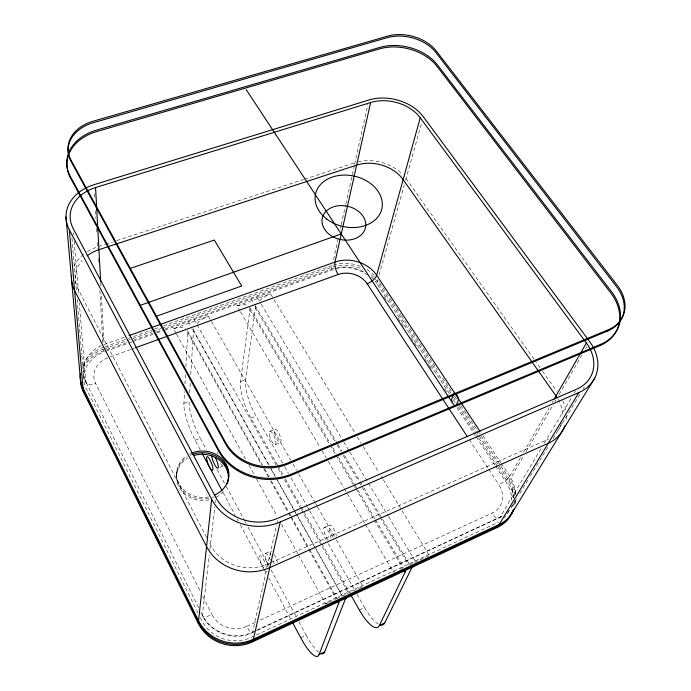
<?xml version="1.0" encoding="UTF-8"?>
<svg xmlns="http://www.w3.org/2000/svg" width="691" height="691" viewBox="0 0 691 691"><rect width="100%" height="100%" fill="white"/><g stroke="black" fill="none" stroke-linecap="round" stroke-linejoin="round"><path stroke-width="0.52" stroke-dasharray="3.46 2.59" d="M176.68 475.166L176.922 470.485M200.209 449.746L195.13 440.253A29.039 6.97 68.5 0 1 183.884 403.406L184.532 391.581M184.938 384.058L185.456 374.384M185.87 366.852L187.727 332.449A15.928 7.972 -28.2 0 0 187.581 330.92M189.645 392.79L190.241 383.108M190.768 374.496L193.48 330.367A15.729 7.817 -29.3 0 1 193.817 328.666M176.516 476.013L176.844 472.083M255.359 630.831L252.578 632.118A37.124 35.068 7.4 0 1 202.368 615.189L209.243 555.253M209.9 549.578L214.841 506.52M215.29 502.53L215.523 500.534M277.402 464.896L250.98 418.098A28.53 8.249 68.5 0 1 240.52 381.665L249.866 309.922A15.582 7.687 -30.2 0 0 249.65 307.642M282.576 463.03L255.964 416.12A28.486 8.361 68.5 0 1 245.564 379.722L255.394 307.918A15.418 7.523 -31.2 0 1 255.851 306.199M165.374 328.769L331.447 269.153L332.267 265.43A34.144 27.269 13.7 0 1 360.892 266.476M333.554 259.609L338.184 238.68M340.447 228.427L341.078 225.577M341.285 224.627L345.578 205.21M345.802 204.216L354.423 165.184M354.647 164.199L367.923 104.099M266.285 570.921L252.578 632.118A11.367 2.444 66.4 0 1 246.739 626.314A25.774 24.392 7.2 0 1 211.999 614.601A11.341 3.386 -28 0 1 202.368 615.189M267.218 566.732L276.59 524.901M276.806 523.942L277.67 520.073M449.383 393.663L376.716 283.509L377.744 279.838L385.336 291.317M379.083 275.061L404.287 184.938M405.643 180.075L421.657 122.825M520.478 457.667L509.777 476.289A10.253 2.824 -32.4 0 1 498.816 484.667A24.133 20.523 28.5 0 1 491.862 513.154L259.436 620.458M523.648 452.156L549.241 407.63M552.195 402.49L553.18 400.78M513.871 498.099A37.746 32.157 28.6 0 0 508.127 482.698L523.571 455.982M526.032 451.715L552.377 406.144M554.942 401.704L555.961 399.934M559.114 394.475L583.135 352.92M585.666 348.54L586.668 346.813M540.958 448.727L499.982 517.248L256.292 630.399M544.232 443.242L571.82 397.109M574.428 392.747L575.473 391.002M511.504 507.116L517.023 498.004M519.787 493.443L528.071 479.779M530.282 476.134L547.954 446.982M552.981 438.69L580.95 392.618M583.187 388.929L584.301 387.081M507.09 512.515L509.137 510.399A34.74 29.471 28.4 0 0 513.327 503.584M501.873 516.341L254.841 631.505M300.697 637.715L306.122 635.15A32.062 8.266 65.6 0 0 318.81 652.287M359.32 609.972L364.537 607.501A31.441 9.717 65.1 0 0 377.951 623.861M298.27 554.528L325.504 603.856L335.671 599.123M336.595 598.691L346.562 594.044M347.452 593.629L361.972 586.858M400.02 569.125L402.836 567.812M409.322 564.789L413.589 562.802M414.445 562.405L428.334 555.927M253.865 631.954C234.724 642.518 208.561 632.809 200.96 612.364M246.739 626.314L255.532 622.254M269.732 563.156L267.832 563.994A42.332 38.618 8.9 0 1 210.435 544.862L208.501 541.122M270.673 562.733L546.063 440.184A39.206 31.751 26.3 0 0 548.827 438.794M265.474 553.37L270.932 550.96M324.45 527.337L329.702 525.022M219.678 467.401L223.219 465.959M275.389 444.658L280.52 442.568M269.766 431.331L274.897 429.266M195.13 440.253L200.295 438.206L206.393 449.573M250.98 418.098L255.964 416.12M183.884 403.406L189.118 401.402A28.996 7.091 68.5 0 0 200.295 438.206M240.52 381.665L245.564 379.722M110.318 356.858L130.573 349.542M131.584 349.18L134.624 348.074M83.412 367.897A36.986 31.035 -1.6 0 1 103.27 351.063L126.565 342.701M133.613 340.171L152.538 333.373M156.494 331.956L161.435 330.186M105.481 351.417L127.844 343.384M128.776 343.047L131.877 341.933M132.827 341.596L153.074 334.323M156.866 332.958L162.808 330.816M164.795 330.108L333.312 269.559A30.974 24.764 13.7 0 1 367.31 275.009M176.084 333.261L173.588 328.743L208.475 316.184L211.014 320.633M240.071 311.192L236.978 305.932L270.526 293.856L355.269 433.525M124.294 337.294L104.073 344.515L101.301 293.355M104.989 346.77L127.489 338.711M128.5 338.348L131.54 337.268M133.562 336.543L153.557 329.382M154.551 329.028L159.517 327.249M163.491 325.832L332.267 265.43M104.186 348.895L151.96 331.775M152.979 331.412L161.107 328.493M162.126 328.13L331.853 267.296A34.066 27.243 13.7 0 1 362.948 269.473M98.485 246.601L104.609 244.597M105.628 244.269L112.771 241.928M116.839 240.598L303.617 179.505M304.645 179.168L354.975 162.705M533.962 359.113L406.058 178.606A38.35 28.841 13.6 0 0 404.218 176.24M534.566 359.959L540.008 367.647M542.452 371.093L556.601 391.063M482.923 435.727L500.725 462.607M501.286 463.462L509.777 476.289A34.74 29.471 28.4 0 1 515.261 493.529M386.511 293.096L400.754 314.638M401.316 315.485L408.597 326.498M409.728 328.208L437.325 369.935M442.611 377.934L452.484 392.851M454.713 396.228L456.95 399.614M460.906 405.582L480.349 434.993M480.927 435.866L509.889 479.658A37.936 32.261 28.5 0 1 515.667 495.11M450.834 393.11L377.234 281.678A34.066 27.243 13.7 0 0 369.849 273.774M453.434 397.057L456.224 401.272M459.144 405.695L509.008 481.178A37.841 32.209 28.6 0 1 514.769 496.604M453.279 399.553L455.499 402.922M458.306 407.18L475.892 433.836M476.462 434.708L478.189 437.317M478.768 438.189L497.425 466.485M498.021 467.375L508.127 482.698M384.084 297.044L386.459 300.645M398.085 318.292L403.665 326.757M410.981 337.856L416.708 346.545M424.68 358.655L428.722 364.779M429.301 365.651L432.212 370.082M444.572 388.834L446.947 392.436M456.889 407.526L473.041 432.03M473.37 432.531L476.004 436.531M476.254 436.902L494.981 465.328M495.533 466.166L506.253 482.43A34.395 29.281 28.6 0 1 511.642 500.137M469.293 439.614L488.183 468.455M488.779 469.353L498.816 484.667M357.394 437.032L361.117 443.173M363.25 446.68L378.918 472.506M381.104 476.116L382.754 478.828M383.298 479.727L401.428 509.613M401.963 510.494L429.266 555.495A17.292 4.379 -31 0 0 427.928 556.143M256.888 297.018L260.766 303.479M261.319 304.403L343.202 441.013M343.755 441.938L349.283 451.163M349.836 452.087L388.014 515.78M388.567 516.704L415.127 561.006M251.282 299.03L254.599 304.584M255.152 305.508L337.389 443.449M337.942 444.373L341.803 450.852M344.567 455.481L361.678 484.184M363.881 487.881L382.097 518.431M382.65 519.356L409.141 563.796M255.394 307.918L334.893 441.376M337.096 445.082L340.965 451.568M343.168 455.274L358.629 481.221M359.182 482.154L379.609 516.436M380.162 517.369L408.312 564.633M249.866 307.892L330.523 443.881M332.725 447.587L336.025 453.149M338.227 456.863L354.172 483.76M354.725 484.685L375.083 519.001M375.628 519.934L403.682 567.233M249.866 309.922L329.443 444.218M329.987 445.142L335.472 454.402M336.025 455.334L355.234 487.742M355.779 488.675L373.891 519.235M374.436 520.159L402.43 567.397M240.589 312.064L319.916 447.051M322.032 450.662L326.221 457.796M328.32 461.363L343.772 487.656M344.317 488.58L364.917 523.64M365.444 524.547L393.447 572.191A17.491 4.483 -30.5 0 1 394.786 571.587M211.524 321.522L290.842 460.275M292.915 463.903L296.534 470.243M298.607 473.862L314.932 502.426M315.467 503.359L317.065 506.158M317.601 507.09L335.791 538.928M336.318 539.844L362.939 586.409A17.681 4.569 -30.1 0 0 361.54 587.082M284.701 466.779L288.432 473.352M291.092 478.042L307.054 506.183M307.59 507.125L309.188 509.932M309.715 510.874L327.81 542.772M328.346 543.705L354.423 589.673M357.083 594.364L364.537 607.501M277.929 465.829L283.215 475.192M285.331 478.932L300.654 506.08M301.181 507.013L321.263 542.582M321.799 543.515L349.275 592.187M194.145 319.562L276.08 464.827M278.197 468.576L281.893 475.14M284.537 479.822L300.93 508.878M301.457 509.811L347.979 592.282M193.48 330.367L269.438 465.777M269.965 466.719L275.769 477.058M276.296 477.999L296.335 513.733M296.862 514.674L314.275 545.7M314.802 546.641L342.226 595.538M188.315 321.661L192.003 328.234M192.53 329.175L268.972 465.475M271.079 469.241L275.303 476.755M277.411 480.521L294.807 511.539M295.333 512.48L341.725 595.201M187.416 330.479L262.442 464.896M264.541 468.653L269.257 477.118M271.356 480.876L288.674 511.91M289.201 512.843L290.773 515.667M291.3 516.609L309.145 548.576M309.672 549.518L336.958 598.406M187.727 332.449L261.647 464.965M263.737 468.731L268.462 477.187M270.552 480.945L287.853 511.962M288.38 512.903L290.479 516.661M290.997 517.602L308.298 548.619M308.825 549.552L336.085 598.423M176.585 334.168L246.523 460.811M249.028 465.354L254.547 475.348M256.586 479.036L277.039 516.082M281.531 524.21L297.752 553.595M217.078 469.457L225.732 485.548M226.242 486.499L244.554 520.582M245.063 521.532L246.082 523.424M248.112 527.207L268.471 565.083M271.01 569.816L296.448 617.158M298.996 621.891L306.122 635.15M223.046 492.467L235.225 515.253M237.255 519.045L238.274 520.945M240.304 524.745L263.651 568.417M264.152 569.367L266.691 574.109M268.721 577.909L291.049 619.68M206.566 537.382L78.204 289.374A38.316 30.473 0.4 0 1 82.082 260.472M107.787 357.783A23.641 19.797 -1.5 0 0 95.695 383.609L200.364 591.505M202.783 596.316L211.99 614.601M198.602 607.648L85.796 381.786L83.931 376.794L82.782 366.61M197.911 612.762L86.375 388.843A33.704 28.253 -1.6 0 1 104.471 351.779M200.321 617.59L201.763 620.483A36.727 34.783 7.2 0 0 251.438 637.249L496.475 523.122A34.395 29.281 28.6 0 0 498.531 522.059M86.625 383.505L85.796 381.786L79.318 302.874M513.862 497.727L511.668 487.639L513.914 497.753M71.95 238.24L76.381 290.678M77.107 299.238L81.788 354.846M81.875 355.917L82.687 365.539M73.557 232.746L73.73 234.828M74.239 241.038L78.67 295.005M94.503 193.843L94.84 199.854M95.453 210.85L95.859 218.209M96.438 228.505L96.723 233.575M97.224 242.558L97.578 248.985M98.113 258.503L98.398 263.729M99.901 290.686L102.838 343.211M103.158 348.92L103.27 351.063M100.739 282.939L100.903 286.074M357.981 161.858A38.35 28.841 13.6 0 1 402.067 173.916M73.972 266.424A42.151 33.531 0.4 0 1 84.406 253.692M87.489 251.567A42.151 33.531 0.4 0 1 97.466 246.937M562.759 400.797A43.127 34.93 26.3 0 1 565.903 410.506M566.387 416.06A43.127 34.93 26.3 0 1 565.894 421.562M561.593 422.875A39.206 31.751 26.3 0 1 558.147 430.268M558.19 399.355A39.206 31.751 26.3 0 1 562.604 416.293M83.084 366.48A37.072 31.078 -1.6 0 1 103.175 349.257M514.968 500.647A37.841 32.209 28.6 0 1 514.398 505.907M509.129 510.856A34.395 29.281 28.6 0 1 504.231 517.74M263.841 568.365A7.756 1.909 66.7 0 1 259.574 558.268A7.756 1.909 66.7 0 1 262.174 557.49A7.756 1.909 66.7 0 1 266.441 567.579M213.942 496.82A26.059 23.149 3.5 0 1 212.223 497.468M208.639 498.427A26.059 23.149 3.5 0 1 178.883 485.073A26.059 23.149 3.5 0 1 187.537 456.742M190.241 455.291A26.059 23.149 3.5 0 1 191.623 454.687M83.11 364.33A37.159 31.13 -1.5 0 1 103.071 347.452M366.93 269.55A34.144 27.269 13.7 0 1 374.246 275.459M515.832 500.224A37.936 32.261 28.5 0 1 515.305 504.43M208.786 496.881A26.12 23.183 3.5 0 1 179.505 484.495A26.12 23.183 3.5 0 1 185.689 456.457M189.671 453.996A26.12 23.183 3.5 0 1 191.036 453.356M501.657 516.402A34.74 29.471 28.4 0 1 499.982 517.248A10.486 4.483 64.2 0 1 491.862 513.154M101.344 345.612A34.032 28.426 -1.4 0 0 85.796 381.786A10.27 5.087 -25.7 0 0 95.695 383.609M333.027 537.201A7.584 2.323 66.2 0 1 328.985 527.483A7.584 2.323 66.2 0 1 332.069 526.49A7.584 2.323 66.2 0 1 336.327 536.13M328.165 539.973A7.592 2.289 66.3 0 1 323.82 530.36A7.592 2.289 66.3 0 1 326.428 528.408A7.592 2.289 66.3 0 1 330.954 537.883M274.534 563.269A7.731 1.978 66.6 0 1 272.893 560.531M271.174 556.393A7.731 1.978 66.6 0 1 271.943 551.34M274.31 554.432A7.731 1.978 66.6 0 1 277.359 562.422M268.764 565.186A7.739 1.943 66.7 0 1 265.033 553.888A7.739 1.943 66.7 0 1 270.388 560.038M222.847 466.019A7.359 1.823 68 0 1 220.282 463.125M217.164 453.598A7.359 1.823 68 0 1 217.717 452.32M331.447 269.153A33.989 27.208 13.7 0 1 334.133 268.315M337.018 267.659A33.989 27.208 13.7 0 1 365.245 272.815M371.076 277.048A33.989 27.208 13.7 0 1 373.235 279.138M375.118 281.306A33.989 27.208 13.7 0 1 376.716 283.509M514.061 502.348A37.746 32.157 28.6 0 1 513.318 508.213M223.305 491.482A25.99 23.105 3.4 0 1 213.769 498.366M209.278 499.8A25.99 23.105 3.4 0 1 178.969 486.974A25.99 23.105 3.4 0 1 187.434 458.358M197.056 323.561A15.729 7.817 -29.3 0 1 208.475 316.184M173.588 328.743A15.928 7.972 -28.2 0 1 185.637 328.424M259.28 301.112A15.418 7.523 -31.2 0 1 270.526 293.856M236.978 305.932A15.582 7.687 -30.2 0 1 248.233 305.811M325.504 603.856A17.931 4.673 -29.6 0 1 328.337 602.63M274.569 432.92A7.23 2.151 68 0 0 280.313 442.646A7.23 2.151 68 0 0 278.274 432.169A7.23 2.151 68 0 0 274.569 432.92M269.455 434.985A7.238 2.125 68 0 0 275.191 444.736A7.238 2.125 68 0 0 273.118 434.25A7.238 2.125 68 0 0 269.455 434.985"/><path stroke-width="1.04" d="M198.257 623.317L211.671 499.299L69.342 229.818A45.252 34.8 1.2 0 1 93.993 184.704L368.83 100.031A40.933 29.609 13.5 0 1 423.341 116.805L589.665 341.622A46.375 36.373 25.3 0 1 578.885 392.548L497.434 527.406L252.811 641.74A40.294 38.186 7.1 0 1 198.257 623.317L83.369 391.754A36.986 31.035 -1.6 0 1 80.692 377.174M370.618 102.527L95.557 187.546A41.14 31.639 1.2 0 0 73.211 228.583L215.868 497.546A45.831 40.812 9.4 0 0 278.102 518.146L576.519 389.258A42.16 33.064 25.3 0 0 586.391 342.995L420.232 117.798A37.21 26.914 13.5 0 0 370.618 102.527L334.988 262.062A9.337 3.645 70.6 0 0 338.124 274.517A21.723 17.344 13.7 0 1 367.163 283.733L467.522 436.911M252.811 641.74L280.226 521.99L578.885 392.548M420.232 117.798L376.647 275.251A9.363 4.31 -33.7 0 1 367.171 283.733M292.578 622.522L300.697 637.715A32.114 8.128 65.7 0 0 319.104 654.558L338.702 603.122A17.931 4.673 -29.6 0 0 338.115 600.928M321.142 653.591A32.062 8.266 65.6 0 0 324.675 651.881L344.869 600.246A17.681 4.569 -30.1 0 1 346.891 597.318M350.864 594.994L359.32 609.972A31.501 9.596 65.1 0 0 379.342 625.562L405.168 572.027A17.491 4.483 -30.5 0 0 405.332 570.015M380.542 624.992A31.441 9.717 65.1 0 0 384.697 622.98L411.076 569.263A17.292 4.379 -31 0 1 413.339 566.274M554.165 399.07L586.391 342.995M511.167 514.389L594.813 377.96M319.104 654.558L324.675 651.881M379.342 625.562L384.697 622.98M135.635 347.711L338.124 274.517M129.07 335.593L334.988 262.062A31.25 24.876 13.7 0 1 376.647 275.251L480.003 431.331M139.824 305.526L341.432 233.878M156.451 316.193L241.703 285.996L214.348 240.053L130.279 268.376M246.246 89.675L451.897 402.041M404.071 570.179L405.168 572.027M337.657 601.248L338.702 603.122M202.238 453.546L222.027 490.567M65.982 216.888L80.467 379.834M69.342 229.818L83.369 391.754M95.557 187.546L100.679 281.876M71.536 275.631A42.151 33.531 0.4 0 0 74.602 290.591L206.566 546.529A46.573 42.488 8.9 0 0 269.784 567.622L548.222 443.32A43.127 34.93 26.3 0 0 564.728 425.967M87.049 255.825A38.316 30.473 0.4 0 1 98.934 249.667L356.634 165.123A34.87 26.223 13.6 0 1 403.121 179.591L555.996 395.883A39.206 31.751 26.3 0 1 557.352 397.93M80.458 376.293A37.072 31.078 -1.6 0 0 83.222 390.009L198.395 622.012A40.406 38.264 7.2 0 0 253.096 640.479L498.306 525.963A37.841 32.209 28.6 0 0 513.258 509.958M192.331 454.419A26.059 23.149 3.5 0 1 220.325 459.083A26.059 23.149 3.5 0 1 227.244 483.665M80.381 373.641A37.159 31.13 -1.5 0 0 83.067 388.256L198.542 620.699A40.51 38.342 7.2 0 0 253.39 639.218L499.178 524.512A37.936 32.261 28.5 0 0 513.871 509.258M280.226 521.99A50.417 44.898 9.4 0 1 211.671 499.299M191.735 453.063A26.12 23.183 3.5 0 1 226.173 464.292A26.12 23.183 3.5 0 1 214.815 494.963M215.151 457.338A7.376 1.797 68 0 1 218.304 466.917A7.376 1.797 68 0 1 215.013 465.319A7.376 1.797 68 0 1 211.861 455.74M512.066 512.204A37.746 32.157 28.6 0 1 497.434 527.406M193.653 455.55A25.99 23.105 3.4 0 1 228.246 480.608M453.754 393.991L451.862 398.387A4.267 1.866 66.9 0 0 453.123 403.898A4.267 1.866 66.9 0 0 456.276 405.073L458.202 400.711A4.293 1.892 66.9 0 0 456.941 395.131A4.293 1.892 66.9 0 0 453.754 393.991M600.712 344.317L291.991 473.896A53.803 46.686 9.9 0 1 218.719 449.832L70.352 176.438A48.059 35.863 2.1 0 1 96.481 130.133L379.825 47.411A43.352 30.326 13.4 0 1 437.55 65.006L611.509 291.68A49.286 37.547 24.2 0 1 600.712 344.317M599.978 345.56L291.732 475.037A53.708 46.634 9.9 0 1 218.589 451.016L70.465 177.907A47.981 35.837 2.1 0 1 96.559 131.627L379.497 48.897A43.291 30.309 13.4 0 1 437.144 66.474L610.775 292.967A49.208 37.521 24.3 0 1 599.978 345.56M608.374 329.737L287.862 462.97A45.805 39.655 9.8 0 1 225.637 442.568L71.009 160.105A40.726 30.128 2 0 1 93.181 121.201L387.452 36.165A36.588 25.325 13.4 0 1 436.289 51.013L617.339 285.4A41.814 31.596 24.3 0 1 608.374 329.737M607.614 331.015L287.603 464.145A45.718 39.603 9.8 0 1 225.491 443.777L71.121 161.616A40.665 30.102 2 0 1 93.259 122.739L387.107 37.685A36.537 25.317 13.4 0 1 435.874 52.516L616.588 286.713A41.745 31.579 24.4 0 1 607.614 331.015M329.417 234.465A22.103 17.007 12.6 0 0 365.34 228.16A22.103 17.007 12.6 0 0 336.906 205.97A22.103 17.007 12.6 0 0 329.417 234.465M326.653 218.987A33.963 25.8 12.6 0 0 381.708 209.33A33.963 25.8 12.6 0 0 337.735 175.687A33.963 25.8 12.6 0 0 326.653 218.987M206.946 460.595A7.385 1.762 68.1 0 0 212.5 470.346A7.385 1.762 68.1 0 0 209.805 459.532A7.385 1.762 68.1 0 0 206.946 460.595"/></g></svg>
